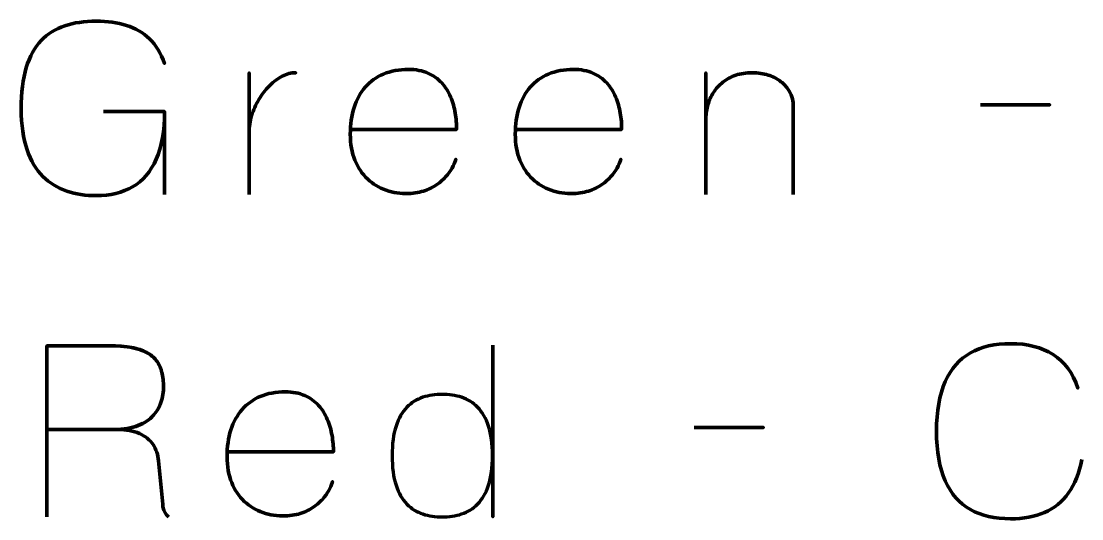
# Model space of a CAD drawing. Header units: centimetres. Extents: x -244 to 242, y -245 to 234.
# Drawn here: x -39.43 to -15.79, y 159.33 to 170.43 of the extents above; entities that cross this region are included whole.
import ezdxf

# ---------------------------------------------------------------- set-up
doc = ezdxf.new("R2010")
doc.units = ezdxf.units.CM
doc.header["$MEASUREMENT"] = 0
doc.layers.add('Layer 1', color=7, linetype='Continuous')

msp = doc.modelspace()

# ---------------------------------------------------------------- linework, layer by layer
at = {"layer": 'Layer 1', "color": 30, "lineweight": 211}
for points, knots in [([(-37.59229, 168.41517), (-37.59229, 168.41517), (-36.23233, 168.41517), (-36.23233, 168.41517), (-36.23233, 168.41517), (-36.23409, 167.98214), (-36.29583, 167.62672), (-36.4193, 167.34978), (-36.4193, 167.34978), (-36.54278, 167.07197), (-36.7174, 166.86736), (-36.94494, 166.73419), (-36.94494, 166.73419), (-37.17248, 166.6019), (-37.44236, 166.53575), (-37.75633, 166.53663), (-37.75633, 166.53663), (-37.99181, 166.53575), (-38.21053, 166.56838), (-38.4125, 166.63629), (-38.4125, 166.63629), (-38.61446, 166.70332), (-38.79174, 166.81268), (-38.94343, 166.96349), (-38.94343, 166.96349), (-39.09512, 167.11431), (-39.21419, 167.31363), (-39.29885, 167.56145), (-39.29885, 167.56145), (-39.38352, 167.80928), (-39.42674, 168.11355), (-39.4285, 168.47338), (-39.4285, 168.47338), (-39.42762, 168.83498), (-39.38969, 169.14013), (-39.31473, 169.39061), (-39.31473, 169.39061), (-39.23888, 169.6402), (-39.12952, 169.84128), (-38.98488, 169.99386), (-38.98488, 169.99386), (-38.84112, 170.14555), (-38.66562, 170.25579), (-38.45924, 170.32459), (-38.45924, 170.32459), (-38.25287, 170.39338), (-38.01915, 170.42689), (-37.75633, 170.42601), (-37.75633, 170.42601), (-37.50674, 170.42689), (-37.28273, 170.39602), (-37.08341, 170.3334), (-37.08341, 170.3334), (-36.88409, 170.27079), (-36.71299, 170.17024), (-36.57012, 170.03178), (-36.57012, 170.03178), (-36.42636, 169.89331), (-36.31435, 169.71075), (-36.23233, 169.48409), (-36.23233, 169.48409), (-36.31435, 169.71075), (-36.42636, 169.89331), (-36.57012, 170.03178), (-36.57012, 170.03178), (-36.71299, 170.17024), (-36.88409, 170.27079), (-37.08341, 170.3334), (-37.08341, 170.3334), (-37.28273, 170.39602), (-37.50674, 170.42689), (-37.75633, 170.42601), (-37.75633, 170.42601), (-38.01915, 170.42689), (-38.25287, 170.39338), (-38.45924, 170.32459), (-38.45924, 170.32459), (-38.66562, 170.25579), (-38.84112, 170.14555), (-38.98488, 169.99386), (-38.98488, 169.99386), (-39.12952, 169.84128), (-39.23888, 169.6402), (-39.31473, 169.39061), (-39.31473, 169.39061), (-39.38969, 169.14013), (-39.42762, 168.83498), (-39.4285, 168.47338), (-39.4285, 168.47338), (-39.42674, 168.11355), (-39.38352, 167.80928), (-39.29885, 167.56145), (-39.29885, 167.56145), (-39.21419, 167.31363), (-39.09512, 167.11431), (-38.94343, 166.96349), (-38.94343, 166.96349), (-38.79174, 166.81268), (-38.61446, 166.70332), (-38.4125, 166.63629), (-38.4125, 166.63629), (-38.21053, 166.56838), (-37.99181, 166.53575), (-37.75633, 166.53663), (-37.75633, 166.53663), (-37.44236, 166.53575), (-37.17248, 166.6019), (-36.94494, 166.73419), (-36.94494, 166.73419), (-36.7174, 166.86736), (-36.54278, 167.07197), (-36.4193, 167.34978), (-36.4193, 167.34978), (-36.29583, 167.62672), (-36.23409, 167.98214), (-36.23233, 168.41517), (-36.23233, 168.41517), (-36.23233, 168.41517), (-37.59229, 168.41517), (-37.59229, 168.41517)], [0, 0, 0, 0, 0.03333333, 0.03333333, 0.03333333, 0.03333333, 0.06666667, 0.06666667, 0.06666667, 0.06666667, 0.1, 0.1, 0.1, 0.1, 0.13333333, 0.13333333, 0.13333333, 0.13333333, 0.16666667, 0.16666667, 0.16666667, 0.16666667, 0.2, 0.2, 0.2, 0.2, 0.23333333, 0.23333333, 0.23333333, 0.23333333, 0.26666667, 0.26666667, 0.26666667, 0.26666667, 0.3, 0.3, 0.3, 0.3, 0.33333333, 0.33333333, 0.33333333, 0.33333333, 0.36666667, 0.36666667, 0.36666667, 0.36666667, 0.4, 0.4, 0.4, 0.4, 0.43333333, 0.43333333, 0.43333333, 0.43333333, 0.46666667, 0.46666667, 0.46666667, 0.46666667, 0.5, 0.5, 0.5, 0.5, 0.53333333, 0.53333333, 0.53333333, 0.53333333, 0.56666667, 0.56666667, 0.56666667, 0.56666667, 0.6, 0.6, 0.6, 0.6, 0.63333333, 0.63333333, 0.63333333, 0.63333333, 0.66666667, 0.66666667, 0.66666667, 0.66666667, 0.7, 0.7, 0.7, 0.7, 0.73333333, 0.73333333, 0.73333333, 0.73333333, 0.76666667, 0.76666667, 0.76666667, 0.76666667, 0.8, 0.8, 0.8, 0.8, 0.83333333, 0.83333333, 0.83333333, 0.83333333, 0.86666667, 0.86666667, 0.86666667, 0.86666667, 0.9, 0.9, 0.9, 0.9, 0.93333333, 0.93333333, 0.93333333, 0.93333333, 0.96666667, 0.96666667, 0.96666667, 0.96666667, 1, 1, 1, 1]), ([(-34.34849, 167.94951), (-34.35114, 168.0721), (-34.33262, 168.19645), (-34.29381, 168.32169), (-34.29381, 168.32169), (-34.25501, 168.44692), (-34.20121, 168.56687), (-34.13242, 168.68152), (-34.13242, 168.68152), (-34.06274, 168.79617), (-33.98337, 168.8976), (-33.89341, 168.98756), (-33.89341, 168.98756), (-33.80433, 169.07752), (-33.70908, 169.14807), (-33.60942, 169.20011), (-33.60942, 169.20011), (-33.50976, 169.25214), (-33.41099, 169.27772), (-33.31133, 169.27772), (-33.31133, 169.27772), (-33.41099, 169.27772), (-33.50976, 169.25214), (-33.60942, 169.20011), (-33.60942, 169.20011), (-33.70908, 169.14807), (-33.80433, 169.07752), (-33.89341, 168.98756), (-33.89341, 168.98756), (-33.98337, 168.8976), (-34.06274, 168.79617), (-34.13242, 168.68152), (-34.13242, 168.68152), (-34.20121, 168.56687), (-34.25501, 168.44692), (-34.29381, 168.32169), (-34.29381, 168.32169), (-34.33262, 168.19645), (-34.35114, 168.0721), (-34.34849, 167.94951)], [0, 0, 0, 0, 0.1, 0.1, 0.1, 0.1, 0.2, 0.2, 0.2, 0.2, 0.3, 0.3, 0.3, 0.3, 0.4, 0.4, 0.4, 0.4, 0.5, 0.5, 0.5, 0.5, 0.6, 0.6, 0.6, 0.6, 0.7, 0.7, 0.7, 0.7, 0.8, 0.8, 0.8, 0.8, 0.9, 0.9, 0.9, 0.9, 1, 1, 1, 1]), ([(-34.34849, 166.56309), (-34.34849, 166.56309), (-34.34849, 169.27772), (-34.34849, 169.27772), (-34.34849, 169.27772), (-34.34849, 169.27772), (-34.34849, 166.56309), (-34.34849, 166.56309)], [0, 0, 0, 0, 0.5, 0.5, 0.5, 0.5, 1, 1, 1, 1]), ([(-32.08895, 168.01301), (-32.08895, 168.01301), (-29.72357, 168.01301), (-29.72357, 168.01301), (-29.72357, 168.01301), (-29.72269, 168.13207), (-29.73327, 168.2529), (-29.75444, 168.37813), (-29.75444, 168.37813), (-29.77561, 168.50249), (-29.81088, 168.62243), (-29.85939, 168.73797), (-29.85939, 168.73797), (-29.9079, 168.8535), (-29.97404, 168.95757), (-30.05606, 169.04929), (-30.05606, 169.04929), (-30.13897, 169.1419), (-30.24127, 169.2151), (-30.36298, 169.2689), (-30.36298, 169.2689), (-30.48469, 169.3227), (-30.63021, 169.35092), (-30.79778, 169.3518), (-30.79778, 169.3518), (-31.0068, 169.35092), (-31.19201, 169.31652), (-31.35341, 169.24861), (-31.35341, 169.24861), (-31.51392, 169.1807), (-31.64974, 169.08369), (-31.7591, 168.95669), (-31.7591, 168.95669), (-31.86934, 168.83057), (-31.95313, 168.67799), (-32.00957, 168.50161), (-32.00957, 168.50161), (-32.06602, 168.32433), (-32.09424, 168.1259), (-32.09424, 167.90717), (-32.09424, 167.90717), (-32.09336, 167.68757), (-32.05808, 167.49354), (-31.99105, 167.32685), (-31.99105, 167.32685), (-31.92314, 167.16017), (-31.82966, 167.01994), (-31.70971, 166.90881), (-31.70971, 166.90881), (-31.59065, 166.79681), (-31.45307, 166.71302), (-31.29696, 166.65834), (-31.29696, 166.65834), (-31.14174, 166.60366), (-30.97505, 166.57897), (-30.79778, 166.58426), (-30.79778, 166.58426), (-30.65579, 166.58955), (-30.52967, 166.61248), (-30.41943, 166.65305), (-30.41943, 166.65305), (-30.30918, 166.6945), (-30.21305, 166.74565), (-30.13103, 166.80739), (-30.13103, 166.80739), (-30.04989, 166.86912), (-29.98198, 166.93439), (-29.9273, 167.00318), (-29.9273, 167.00318), (-29.87262, 167.07197), (-29.83029, 167.13724), (-29.8003, 167.19897), (-29.8003, 167.19897), (-29.77031, 167.25983), (-29.75179, 167.31098), (-29.74474, 167.35155), (-29.74474, 167.35155), (-29.75179, 167.31098), (-29.77031, 167.25983), (-29.8003, 167.19897), (-29.8003, 167.19897), (-29.83029, 167.13724), (-29.87262, 167.07197), (-29.9273, 167.00318), (-29.9273, 167.00318), (-29.98198, 166.93439), (-30.04989, 166.86912), (-30.13103, 166.80739), (-30.13103, 166.80739), (-30.21305, 166.74565), (-30.30918, 166.6945), (-30.41943, 166.65305), (-30.41943, 166.65305), (-30.52967, 166.61248), (-30.65579, 166.58955), (-30.79778, 166.58426), (-30.79778, 166.58426), (-30.97505, 166.57897), (-31.14174, 166.60366), (-31.29696, 166.65834), (-31.29696, 166.65834), (-31.45307, 166.71302), (-31.59065, 166.79681), (-31.70971, 166.90881), (-31.70971, 166.90881), (-31.82966, 167.01994), (-31.92314, 167.16017), (-31.99105, 167.32685), (-31.99105, 167.32685), (-32.05808, 167.49354), (-32.09336, 167.68757), (-32.09424, 167.90717), (-32.09424, 167.90717), (-32.09424, 168.1259), (-32.06602, 168.32433), (-32.00957, 168.50161), (-32.00957, 168.50161), (-31.95313, 168.67799), (-31.86934, 168.83057), (-31.7591, 168.95669), (-31.7591, 168.95669), (-31.64974, 169.08369), (-31.51392, 169.1807), (-31.35341, 169.24861), (-31.35341, 169.24861), (-31.19201, 169.31652), (-31.0068, 169.35092), (-30.79778, 169.3518), (-30.79778, 169.3518), (-30.63021, 169.35092), (-30.48469, 169.3227), (-30.36298, 169.2689), (-30.36298, 169.2689), (-30.24127, 169.2151), (-30.13897, 169.1419), (-30.05606, 169.04929), (-30.05606, 169.04929), (-29.97404, 168.95757), (-29.9079, 168.8535), (-29.85939, 168.73797), (-29.85939, 168.73797), (-29.81088, 168.62243), (-29.77561, 168.50249), (-29.75444, 168.37813), (-29.75444, 168.37813), (-29.73327, 168.2529), (-29.72269, 168.13207), (-29.72357, 168.01301), (-29.72357, 168.01301), (-29.72357, 168.01301), (-32.08895, 168.01301), (-32.08895, 168.01301)], [0, 0, 0, 0, 0.02631579, 0.02631579, 0.02631579, 0.02631579, 0.05263158, 0.05263158, 0.05263158, 0.05263158, 0.07894737, 0.07894737, 0.07894737, 0.07894737, 0.10526316, 0.10526316, 0.10526316, 0.10526316, 0.13157895, 0.13157895, 0.13157895, 0.13157895, 0.15789474, 0.15789474, 0.15789474, 0.15789474, 0.18421053, 0.18421053, 0.18421053, 0.18421053, 0.21052632, 0.21052632, 0.21052632, 0.21052632, 0.23684211, 0.23684211, 0.23684211, 0.23684211, 0.26315789, 0.26315789, 0.26315789, 0.26315789, 0.28947368, 0.28947368, 0.28947368, 0.28947368, 0.31578947, 0.31578947, 0.31578947, 0.31578947, 0.34210526, 0.34210526, 0.34210526, 0.34210526, 0.36842105, 0.36842105, 0.36842105, 0.36842105, 0.39473684, 0.39473684, 0.39473684, 0.39473684, 0.42105263, 0.42105263, 0.42105263, 0.42105263, 0.44736842, 0.44736842, 0.44736842, 0.44736842, 0.47368421, 0.47368421, 0.47368421, 0.47368421, 0.5, 0.5, 0.5, 0.5, 0.52631579, 0.52631579, 0.52631579, 0.52631579, 0.55263158, 0.55263158, 0.55263158, 0.55263158, 0.57894737, 0.57894737, 0.57894737, 0.57894737, 0.60526316, 0.60526316, 0.60526316, 0.60526316, 0.63157895, 0.63157895, 0.63157895, 0.63157895, 0.65789474, 0.65789474, 0.65789474, 0.65789474, 0.68421053, 0.68421053, 0.68421053, 0.68421053, 0.71052632, 0.71052632, 0.71052632, 0.71052632, 0.73684211, 0.73684211, 0.73684211, 0.73684211, 0.76315789, 0.76315789, 0.76315789, 0.76315789, 0.78947368, 0.78947368, 0.78947368, 0.78947368, 0.81578947, 0.81578947, 0.81578947, 0.81578947, 0.84210526, 0.84210526, 0.84210526, 0.84210526, 0.86842105, 0.86842105, 0.86842105, 0.86842105, 0.89473684, 0.89473684, 0.89473684, 0.89473684, 0.92105263, 0.92105263, 0.92105263, 0.92105263, 0.94736842, 0.94736842, 0.94736842, 0.94736842, 0.97368421, 0.97368421, 0.97368421, 0.97368421, 1, 1, 1, 1]), ([(-28.41124, 168.01301), (-28.41124, 168.01301), (-26.04586, 168.01301), (-26.04586, 168.01301), (-26.04586, 168.01301), (-26.04498, 168.13207), (-26.05556, 168.2529), (-26.07673, 168.37813), (-26.07673, 168.37813), (-26.0979, 168.50249), (-26.13317, 168.62243), (-26.18168, 168.73797), (-26.18168, 168.73797), (-26.23019, 168.8535), (-26.29633, 168.95757), (-26.37835, 169.04929), (-26.37835, 169.04929), (-26.46126, 169.1419), (-26.56356, 169.2151), (-26.68527, 169.2689), (-26.68527, 169.2689), (-26.80698, 169.3227), (-26.9525, 169.35092), (-27.12007, 169.3518), (-27.12007, 169.3518), (-27.32909, 169.35092), (-27.5143, 169.31652), (-27.6757, 169.24861), (-27.6757, 169.24861), (-27.83621, 169.1807), (-27.97203, 169.08369), (-28.08139, 168.95669), (-28.08139, 168.95669), (-28.19163, 168.83057), (-28.27542, 168.67799), (-28.33186, 168.50161), (-28.33186, 168.50161), (-28.38831, 168.32433), (-28.41653, 168.1259), (-28.41653, 167.90717), (-28.41653, 167.90717), (-28.41565, 167.68757), (-28.38037, 167.49354), (-28.31334, 167.32685), (-28.31334, 167.32685), (-28.24543, 167.16017), (-28.15195, 167.01994), (-28.032, 166.90881), (-28.032, 166.90881), (-27.91294, 166.79681), (-27.77536, 166.71302), (-27.61925, 166.65834), (-27.61925, 166.65834), (-27.46403, 166.60366), (-27.29734, 166.57897), (-27.12007, 166.58426), (-27.12007, 166.58426), (-26.97808, 166.58955), (-26.85196, 166.61248), (-26.74172, 166.65305), (-26.74172, 166.65305), (-26.63147, 166.6945), (-26.53534, 166.74565), (-26.45332, 166.80739), (-26.45332, 166.80739), (-26.37218, 166.86912), (-26.30427, 166.93439), (-26.24959, 167.00318), (-26.24959, 167.00318), (-26.19491, 167.07197), (-26.15258, 167.13724), (-26.12259, 167.19897), (-26.12259, 167.19897), (-26.0926, 167.25983), (-26.07408, 167.31098), (-26.06703, 167.35155), (-26.06703, 167.35155), (-26.07408, 167.31098), (-26.0926, 167.25983), (-26.12259, 167.19897), (-26.12259, 167.19897), (-26.15258, 167.13724), (-26.19491, 167.07197), (-26.24959, 167.00318), (-26.24959, 167.00318), (-26.30427, 166.93439), (-26.37218, 166.86912), (-26.45332, 166.80739), (-26.45332, 166.80739), (-26.53534, 166.74565), (-26.63147, 166.6945), (-26.74172, 166.65305), (-26.74172, 166.65305), (-26.85196, 166.61248), (-26.97808, 166.58955), (-27.12007, 166.58426), (-27.12007, 166.58426), (-27.29734, 166.57897), (-27.46403, 166.60366), (-27.61925, 166.65834), (-27.61925, 166.65834), (-27.77536, 166.71302), (-27.91294, 166.79681), (-28.032, 166.90881), (-28.032, 166.90881), (-28.15195, 167.01994), (-28.24543, 167.16017), (-28.31334, 167.32685), (-28.31334, 167.32685), (-28.38037, 167.49354), (-28.41565, 167.68757), (-28.41653, 167.90717), (-28.41653, 167.90717), (-28.41653, 168.1259), (-28.38831, 168.32433), (-28.33186, 168.50161), (-28.33186, 168.50161), (-28.27542, 168.67799), (-28.19163, 168.83057), (-28.08139, 168.95669), (-28.08139, 168.95669), (-27.97203, 169.08369), (-27.83621, 169.1807), (-27.6757, 169.24861), (-27.6757, 169.24861), (-27.5143, 169.31652), (-27.32909, 169.35092), (-27.12007, 169.3518), (-27.12007, 169.3518), (-26.9525, 169.35092), (-26.80698, 169.3227), (-26.68527, 169.2689), (-26.68527, 169.2689), (-26.56356, 169.2151), (-26.46126, 169.1419), (-26.37835, 169.04929), (-26.37835, 169.04929), (-26.29633, 168.95757), (-26.23019, 168.8535), (-26.18168, 168.73797), (-26.18168, 168.73797), (-26.13317, 168.62243), (-26.0979, 168.50249), (-26.07673, 168.37813), (-26.07673, 168.37813), (-26.05556, 168.2529), (-26.04498, 168.13207), (-26.04586, 168.01301), (-26.04586, 168.01301), (-26.04586, 168.01301), (-28.41124, 168.01301), (-28.41124, 168.01301)], [0, 0, 0, 0, 0.02631579, 0.02631579, 0.02631579, 0.02631579, 0.05263158, 0.05263158, 0.05263158, 0.05263158, 0.07894737, 0.07894737, 0.07894737, 0.07894737, 0.10526316, 0.10526316, 0.10526316, 0.10526316, 0.13157895, 0.13157895, 0.13157895, 0.13157895, 0.15789474, 0.15789474, 0.15789474, 0.15789474, 0.18421053, 0.18421053, 0.18421053, 0.18421053, 0.21052632, 0.21052632, 0.21052632, 0.21052632, 0.23684211, 0.23684211, 0.23684211, 0.23684211, 0.26315789, 0.26315789, 0.26315789, 0.26315789, 0.28947368, 0.28947368, 0.28947368, 0.28947368, 0.31578947, 0.31578947, 0.31578947, 0.31578947, 0.34210526, 0.34210526, 0.34210526, 0.34210526, 0.36842105, 0.36842105, 0.36842105, 0.36842105, 0.39473684, 0.39473684, 0.39473684, 0.39473684, 0.42105263, 0.42105263, 0.42105263, 0.42105263, 0.44736842, 0.44736842, 0.44736842, 0.44736842, 0.47368421, 0.47368421, 0.47368421, 0.47368421, 0.5, 0.5, 0.5, 0.5, 0.52631579, 0.52631579, 0.52631579, 0.52631579, 0.55263158, 0.55263158, 0.55263158, 0.55263158, 0.57894737, 0.57894737, 0.57894737, 0.57894737, 0.60526316, 0.60526316, 0.60526316, 0.60526316, 0.63157895, 0.63157895, 0.63157895, 0.63157895, 0.65789474, 0.65789474, 0.65789474, 0.65789474, 0.68421053, 0.68421053, 0.68421053, 0.68421053, 0.71052632, 0.71052632, 0.71052632, 0.71052632, 0.73684211, 0.73684211, 0.73684211, 0.73684211, 0.76315789, 0.76315789, 0.76315789, 0.76315789, 0.78947368, 0.78947368, 0.78947368, 0.78947368, 0.81578947, 0.81578947, 0.81578947, 0.81578947, 0.84210526, 0.84210526, 0.84210526, 0.84210526, 0.86842105, 0.86842105, 0.86842105, 0.86842105, 0.89473684, 0.89473684, 0.89473684, 0.89473684, 0.92105263, 0.92105263, 0.92105263, 0.92105263, 0.94736842, 0.94736842, 0.94736842, 0.94736842, 0.97368421, 0.97368421, 0.97368421, 0.97368421, 1, 1, 1, 1]), ([(-22.21998, 166.56309), (-22.21998, 166.56397), (-22.21998, 166.58955), (-22.21998, 166.63982), (-22.21998, 166.63982), (-22.21998, 166.68921), (-22.21998, 166.75712), (-22.21998, 166.84267), (-22.21998, 166.84267), (-22.21998, 166.9291), (-22.21998, 167.02611), (-22.21998, 167.13547), (-22.21998, 167.13547), (-22.21998, 167.24395), (-22.21998, 167.35772), (-22.21998, 167.47767), (-22.21998, 167.47767), (-22.21998, 167.59673), (-22.21998, 167.71403), (-22.21998, 167.83044), (-22.21998, 167.83044), (-22.21998, 167.94686), (-22.21998, 168.05622), (-22.21998, 168.15676), (-22.21998, 168.15676), (-22.21998, 168.25819), (-22.21998, 168.34462), (-22.21998, 168.41782), (-22.21998, 168.41782), (-22.21998, 168.49014), (-22.21998, 168.54217), (-22.21998, 168.57392), (-22.21998, 168.57392), (-22.21998, 168.62331), (-22.22969, 168.67888), (-22.25085, 168.73973), (-22.25085, 168.73973), (-22.27114, 168.80147), (-22.30377, 168.8632), (-22.34875, 168.92494), (-22.34875, 168.92494), (-22.39373, 168.98756), (-22.45105, 169.04488), (-22.52249, 169.0978), (-22.52249, 169.0978), (-22.59481, 169.15072), (-22.68124, 169.19305), (-22.78178, 169.22568), (-22.78178, 169.22568), (-22.88321, 169.25831), (-23.00139, 169.27595), (-23.13544, 169.27772), (-23.13544, 169.27772), (-23.27126, 169.27772), (-23.39385, 169.2592), (-23.50321, 169.22215), (-23.50321, 169.22215), (-23.61258, 169.18423), (-23.70871, 169.1322), (-23.79161, 169.06605), (-23.79161, 169.06605), (-23.87451, 168.9999), (-23.94331, 168.92406), (-23.99887, 168.83763), (-23.99887, 168.83763), (-24.05531, 168.75208), (-24.09676, 168.66124), (-24.12499, 168.56422), (-24.12499, 168.56422), (-24.15321, 168.46809), (-24.16732, 168.3702), (-24.16732, 168.2723), (-24.16732, 168.2723), (-24.16732, 168.3702), (-24.15321, 168.46809), (-24.12499, 168.56422), (-24.12499, 168.56422), (-24.09676, 168.66124), (-24.05531, 168.75208), (-23.99887, 168.83763), (-23.99887, 168.83763), (-23.94331, 168.92406), (-23.87451, 168.9999), (-23.79161, 169.06605), (-23.79161, 169.06605), (-23.70871, 169.1322), (-23.61258, 169.18423), (-23.50321, 169.22215), (-23.50321, 169.22215), (-23.39385, 169.2592), (-23.27126, 169.27772), (-23.13544, 169.27772), (-23.13544, 169.27772), (-23.00139, 169.27595), (-22.88321, 169.25831), (-22.78178, 169.22568), (-22.78178, 169.22568), (-22.68124, 169.19305), (-22.59481, 169.15072), (-22.52249, 169.0978), (-22.52249, 169.0978), (-22.45105, 169.04488), (-22.39373, 168.98756), (-22.34875, 168.92494), (-22.34875, 168.92494), (-22.30377, 168.8632), (-22.27114, 168.80147), (-22.25085, 168.73973), (-22.25085, 168.73973), (-22.22969, 168.67888), (-22.21998, 168.62331), (-22.21998, 168.57392), (-22.21998, 168.57392), (-22.21998, 168.54217), (-22.21998, 168.49014), (-22.21998, 168.41782), (-22.21998, 168.41782), (-22.21998, 168.34462), (-22.21998, 168.25819), (-22.21998, 168.15676), (-22.21998, 168.15676), (-22.21998, 168.05622), (-22.21998, 167.94686), (-22.21998, 167.83044), (-22.21998, 167.83044), (-22.21998, 167.71403), (-22.21998, 167.59673), (-22.21998, 167.47767), (-22.21998, 167.47767), (-22.21998, 167.35772), (-22.21998, 167.24395), (-22.21998, 167.13547), (-22.21998, 167.13547), (-22.21998, 167.02611), (-22.21998, 166.9291), (-22.21998, 166.84267), (-22.21998, 166.84267), (-22.21998, 166.75712), (-22.21998, 166.68921), (-22.21998, 166.63982), (-22.21998, 166.63982), (-22.21998, 166.58955), (-22.21998, 166.56397), (-22.21998, 166.56309)], [0, 0, 0, 0, 0.02777778, 0.02777778, 0.02777778, 0.02777778, 0.05555556, 0.05555556, 0.05555556, 0.05555556, 0.08333333, 0.08333333, 0.08333333, 0.08333333, 0.11111111, 0.11111111, 0.11111111, 0.11111111, 0.13888889, 0.13888889, 0.13888889, 0.13888889, 0.16666667, 0.16666667, 0.16666667, 0.16666667, 0.19444444, 0.19444444, 0.19444444, 0.19444444, 0.22222222, 0.22222222, 0.22222222, 0.22222222, 0.25, 0.25, 0.25, 0.25, 0.27777778, 0.27777778, 0.27777778, 0.27777778, 0.30555556, 0.30555556, 0.30555556, 0.30555556, 0.33333333, 0.33333333, 0.33333333, 0.33333333, 0.36111111, 0.36111111, 0.36111111, 0.36111111, 0.38888889, 0.38888889, 0.38888889, 0.38888889, 0.41666667, 0.41666667, 0.41666667, 0.41666667, 0.44444444, 0.44444444, 0.44444444, 0.44444444, 0.47222222, 0.47222222, 0.47222222, 0.47222222, 0.5, 0.5, 0.5, 0.5, 0.52777778, 0.52777778, 0.52777778, 0.52777778, 0.55555556, 0.55555556, 0.55555556, 0.55555556, 0.58333333, 0.58333333, 0.58333333, 0.58333333, 0.61111111, 0.61111111, 0.61111111, 0.61111111, 0.63888889, 0.63888889, 0.63888889, 0.63888889, 0.66666667, 0.66666667, 0.66666667, 0.66666667, 0.69444444, 0.69444444, 0.69444444, 0.69444444, 0.72222222, 0.72222222, 0.72222222, 0.72222222, 0.75, 0.75, 0.75, 0.75, 0.77777778, 0.77777778, 0.77777778, 0.77777778, 0.80555556, 0.80555556, 0.80555556, 0.80555556, 0.83333333, 0.83333333, 0.83333333, 0.83333333, 0.86111111, 0.86111111, 0.86111111, 0.86111111, 0.88888889, 0.88888889, 0.88888889, 0.88888889, 0.91666667, 0.91666667, 0.91666667, 0.91666667, 0.94444444, 0.94444444, 0.94444444, 0.94444444, 0.97222222, 0.97222222, 0.97222222, 0.97222222, 1, 1, 1, 1]), ([(-24.16732, 166.56309), (-24.16732, 166.56309), (-24.16732, 169.27772), (-24.16732, 169.27772), (-24.16732, 169.27772), (-24.16732, 169.27772), (-24.16732, 166.56309), (-24.16732, 166.56309)], [0, 0, 0, 0, 0.5, 0.5, 0.5, 0.5, 1, 1, 1, 1]), ([(-18.04486, 168.55805), (-18.04486, 168.55805), (-16.50498, 168.55805), (-16.50498, 168.55805), (-16.50498, 168.55805), (-16.50498, 168.55805), (-18.04486, 168.55805), (-18.04486, 168.55805)], [0, 0, 0, 0, 0.5, 0.5, 0.5, 0.5, 1, 1, 1, 1]), ([(-36.23233, 166.56309), (-36.23233, 166.56309), (-36.23233, 168.41517), (-36.23233, 168.41517), (-36.23233, 168.41517), (-36.23233, 168.41517), (-36.23233, 166.56309), (-36.23233, 166.56309)], [0, 0, 0, 0, 0.5, 0.5, 0.5, 0.5, 1, 1, 1, 1]), ([(-38.857, 159.37171), (-38.857, 159.37171), (-38.857, 163.187), (-38.857, 163.187), (-38.857, 163.187), (-38.857, 163.187), (-37.46529, 163.187), (-37.46529, 163.187), (-37.46529, 163.187), (-37.27126, 163.187), (-37.10546, 163.17377), (-36.96876, 163.1482), (-36.96876, 163.1482), (-36.83117, 163.12262), (-36.7174, 163.08558), (-36.62744, 163.03707), (-36.62744, 163.03707), (-36.53748, 162.98857), (-36.46693, 162.92948), (-36.41489, 162.8598), (-36.41489, 162.8598), (-36.36198, 162.79101), (-36.32494, 162.71252), (-36.30112, 162.62521), (-36.30112, 162.62521), (-36.27731, 162.53789), (-36.2632, 162.44352), (-36.25879, 162.34034), (-36.25879, 162.34034), (-36.25262, 162.21069), (-36.26673, 162.08545), (-36.30024, 161.96463), (-36.30024, 161.96463), (-36.33464, 161.84292), (-36.39373, 161.73444), (-36.47751, 161.63743), (-36.47751, 161.63743), (-36.56218, 161.54041), (-36.67595, 161.46368), (-36.82059, 161.40636), (-36.82059, 161.40636), (-36.96523, 161.34991), (-37.14426, 161.31993), (-37.35946, 161.31904), (-37.35946, 161.31904), (-37.35946, 161.31904), (-38.857, 161.31904), (-38.857, 161.31904), (-38.857, 161.31904), (-38.857, 161.31904), (-37.35946, 161.31904), (-37.35946, 161.31904), (-37.35946, 161.31904), (-37.14867, 161.31993), (-36.9714, 161.34991), (-36.82764, 161.40636), (-36.82764, 161.40636), (-36.68389, 161.46368), (-36.56923, 161.54041), (-36.48369, 161.63743), (-36.48369, 161.63743), (-36.39814, 161.73444), (-36.33816, 161.84292), (-36.30289, 161.96463), (-36.30289, 161.96463), (-36.26761, 162.08545), (-36.25262, 162.21069), (-36.25879, 162.34034), (-36.25879, 162.34034), (-36.26408, 162.4691), (-36.28613, 162.58552), (-36.32494, 162.68959), (-36.32494, 162.68959), (-36.36286, 162.79277), (-36.42636, 162.88185), (-36.51455, 162.95593), (-36.51455, 162.95593), (-36.60275, 163.03002), (-36.72446, 163.08734), (-36.8788, 163.12703), (-36.8788, 163.12703), (-37.03314, 163.16672), (-37.22893, 163.187), (-37.46529, 163.187), (-37.46529, 163.187), (-37.46529, 163.187), (-38.857, 163.187), (-38.857, 163.187), (-38.857, 163.187), (-38.857, 163.187), (-38.857, 159.37171), (-38.857, 159.37171)], [0, 0, 0, 0, 0.04347826, 0.04347826, 0.04347826, 0.04347826, 0.08695652, 0.08695652, 0.08695652, 0.08695652, 0.13043478, 0.13043478, 0.13043478, 0.13043478, 0.17391304, 0.17391304, 0.17391304, 0.17391304, 0.2173913, 0.2173913, 0.2173913, 0.2173913, 0.26086957, 0.26086957, 0.26086957, 0.26086957, 0.30434783, 0.30434783, 0.30434783, 0.30434783, 0.34782609, 0.34782609, 0.34782609, 0.34782609, 0.39130435, 0.39130435, 0.39130435, 0.39130435, 0.43478261, 0.43478261, 0.43478261, 0.43478261, 0.47826087, 0.47826087, 0.47826087, 0.47826087, 0.52173913, 0.52173913, 0.52173913, 0.52173913, 0.56521739, 0.56521739, 0.56521739, 0.56521739, 0.60869565, 0.60869565, 0.60869565, 0.60869565, 0.65217391, 0.65217391, 0.65217391, 0.65217391, 0.69565217, 0.69565217, 0.69565217, 0.69565217, 0.73913043, 0.73913043, 0.73913043, 0.73913043, 0.7826087, 0.7826087, 0.7826087, 0.7826087, 0.82608696, 0.82608696, 0.82608696, 0.82608696, 0.86956522, 0.86956522, 0.86956522, 0.86956522, 0.91304348, 0.91304348, 0.91304348, 0.91304348, 0.95652174, 0.95652174, 0.95652174, 0.95652174, 1, 1, 1, 1]), ([(-28.91924, 163.19759), (-28.91924, 163.19759), (-28.91924, 159.37171), (-28.91924, 159.37171), (-28.91924, 159.37171), (-28.91924, 159.37171), (-28.91924, 163.19759), (-28.91924, 163.19759)], [0, 0, 0, 0, 0.5, 0.5, 0.5, 0.5, 1, 1, 1, 1]), ([(-15.79062, 160.65229), (-15.84706, 160.34979), (-15.94584, 160.1002), (-16.08431, 159.9044), (-16.08431, 159.9044), (-16.22365, 159.70949), (-16.40181, 159.56486), (-16.61876, 159.47049), (-16.61876, 159.47049), (-16.83484, 159.37612), (-17.08884, 159.32849), (-17.37812, 159.32938), (-17.37812, 159.32938), (-17.73001, 159.32849), (-18.02899, 159.3964), (-18.27417, 159.53487), (-18.27417, 159.53487), (-18.51936, 159.67245), (-18.70633, 159.885), (-18.83509, 160.1734), (-18.83509, 160.1734), (-18.96386, 160.46179), (-19.02824, 160.83133), (-19.02912, 161.282), (-19.02912, 161.282), (-19.02824, 161.73091), (-18.96386, 162.09957), (-18.83509, 162.38796), (-18.83509, 162.38796), (-18.70633, 162.67636), (-18.51936, 162.88979), (-18.27417, 163.02825), (-18.27417, 163.02825), (-18.02899, 163.16672), (-17.73001, 163.23551), (-17.37812, 163.23463), (-17.37812, 163.23463), (-17.00153, 163.23551), (-16.68579, 163.15525), (-16.43179, 162.99386), (-16.43179, 162.99386), (-16.17867, 162.83246), (-15.99258, 162.58287), (-15.87528, 162.24509), (-15.87528, 162.24509), (-15.99258, 162.58287), (-16.17867, 162.83246), (-16.43179, 162.99386), (-16.43179, 162.99386), (-16.68579, 163.15525), (-17.00153, 163.23551), (-17.37812, 163.23463), (-17.37812, 163.23463), (-17.73001, 163.23551), (-18.02899, 163.16672), (-18.27417, 163.02825), (-18.27417, 163.02825), (-18.51936, 162.88979), (-18.70633, 162.67636), (-18.83509, 162.38796), (-18.83509, 162.38796), (-18.96386, 162.09957), (-19.02824, 161.73091), (-19.02912, 161.282), (-19.02912, 161.282), (-19.02824, 160.83133), (-18.96386, 160.46179), (-18.83509, 160.1734), (-18.83509, 160.1734), (-18.70633, 159.885), (-18.51936, 159.67245), (-18.27417, 159.53487), (-18.27417, 159.53487), (-18.02899, 159.3964), (-17.73001, 159.32849), (-17.37812, 159.32938), (-17.37812, 159.32938), (-17.08884, 159.32849), (-16.83484, 159.37612), (-16.61876, 159.47049), (-16.61876, 159.47049), (-16.40181, 159.56486), (-16.22365, 159.70949), (-16.08431, 159.9044), (-16.08431, 159.9044), (-15.94584, 160.1002), (-15.84706, 160.34979), (-15.79062, 160.65229)], [0, 0, 0, 0, 0.04545455, 0.04545455, 0.04545455, 0.04545455, 0.09090909, 0.09090909, 0.09090909, 0.09090909, 0.13636364, 0.13636364, 0.13636364, 0.13636364, 0.18181818, 0.18181818, 0.18181818, 0.18181818, 0.22727273, 0.22727273, 0.22727273, 0.22727273, 0.27272727, 0.27272727, 0.27272727, 0.27272727, 0.31818182, 0.31818182, 0.31818182, 0.31818182, 0.36363636, 0.36363636, 0.36363636, 0.36363636, 0.40909091, 0.40909091, 0.40909091, 0.40909091, 0.45454545, 0.45454545, 0.45454545, 0.45454545, 0.5, 0.5, 0.5, 0.5, 0.54545455, 0.54545455, 0.54545455, 0.54545455, 0.59090909, 0.59090909, 0.59090909, 0.59090909, 0.63636364, 0.63636364, 0.63636364, 0.63636364, 0.68181818, 0.68181818, 0.68181818, 0.68181818, 0.72727273, 0.72727273, 0.72727273, 0.72727273, 0.77272727, 0.77272727, 0.77272727, 0.77272727, 0.81818182, 0.81818182, 0.81818182, 0.81818182, 0.86363636, 0.86363636, 0.86363636, 0.86363636, 0.90909091, 0.90909091, 0.90909091, 0.90909091, 0.95454545, 0.95454545, 0.95454545, 0.95454545, 1, 1, 1, 1]), ([(-34.83533, 160.82163), (-34.83533, 160.82163), (-32.46995, 160.82163), (-32.46995, 160.82163), (-32.46995, 160.82163), (-32.46907, 160.94069), (-32.47965, 161.06152), (-32.50082, 161.18675), (-32.50082, 161.18675), (-32.52199, 161.31111), (-32.55726, 161.43105), (-32.60577, 161.54659), (-32.60577, 161.54659), (-32.65428, 161.66212), (-32.72042, 161.76619), (-32.80244, 161.85791), (-32.80244, 161.85791), (-32.88535, 161.95052), (-32.98765, 162.02372), (-33.10936, 162.07752), (-33.10936, 162.07752), (-33.23107, 162.13132), (-33.37659, 162.15954), (-33.54416, 162.16042), (-33.54416, 162.16042), (-33.75318, 162.15954), (-33.93839, 162.12514), (-34.09979, 162.05723), (-34.09979, 162.05723), (-34.2603, 161.98932), (-34.39612, 161.89231), (-34.50548, 161.76531), (-34.50548, 161.76531), (-34.61572, 161.63919), (-34.69951, 161.48661), (-34.75595, 161.31023), (-34.75595, 161.31023), (-34.8124, 161.13295), (-34.84062, 160.93452), (-34.84062, 160.71579), (-34.84062, 160.71579), (-34.83974, 160.49619), (-34.80446, 160.30216), (-34.73743, 160.13547), (-34.73743, 160.13547), (-34.66952, 159.96879), (-34.57604, 159.82856), (-34.45609, 159.71743), (-34.45609, 159.71743), (-34.33703, 159.60543), (-34.19945, 159.52164), (-34.04334, 159.46696), (-34.04334, 159.46696), (-33.88812, 159.41228), (-33.72143, 159.38759), (-33.54416, 159.39288), (-33.54416, 159.39288), (-33.40217, 159.39817), (-33.27605, 159.4211), (-33.16581, 159.46167), (-33.16581, 159.46167), (-33.05556, 159.50312), (-32.95943, 159.55427), (-32.87741, 159.61601), (-32.87741, 159.61601), (-32.79627, 159.67774), (-32.72836, 159.74301), (-32.67368, 159.8118), (-32.67368, 159.8118), (-32.619, 159.88059), (-32.57667, 159.94586), (-32.54668, 160.00759), (-32.54668, 160.00759), (-32.51669, 160.06845), (-32.49817, 160.1196), (-32.49112, 160.16017), (-32.49112, 160.16017), (-32.49817, 160.1196), (-32.51669, 160.06845), (-32.54668, 160.00759), (-32.54668, 160.00759), (-32.57667, 159.94586), (-32.619, 159.88059), (-32.67368, 159.8118), (-32.67368, 159.8118), (-32.72836, 159.74301), (-32.79627, 159.67774), (-32.87741, 159.61601), (-32.87741, 159.61601), (-32.95943, 159.55427), (-33.05556, 159.50312), (-33.16581, 159.46167), (-33.16581, 159.46167), (-33.27605, 159.4211), (-33.40217, 159.39817), (-33.54416, 159.39288), (-33.54416, 159.39288), (-33.72143, 159.38759), (-33.88812, 159.41228), (-34.04334, 159.46696), (-34.04334, 159.46696), (-34.19945, 159.52164), (-34.33703, 159.60543), (-34.45609, 159.71743), (-34.45609, 159.71743), (-34.57604, 159.82856), (-34.66952, 159.96879), (-34.73743, 160.13547), (-34.73743, 160.13547), (-34.80446, 160.30216), (-34.83974, 160.49619), (-34.84062, 160.71579), (-34.84062, 160.71579), (-34.84062, 160.93452), (-34.8124, 161.13295), (-34.75595, 161.31023), (-34.75595, 161.31023), (-34.69951, 161.48661), (-34.61572, 161.63919), (-34.50548, 161.76531), (-34.50548, 161.76531), (-34.39612, 161.89231), (-34.2603, 161.98932), (-34.09979, 162.05723), (-34.09979, 162.05723), (-33.93839, 162.12514), (-33.75318, 162.15954), (-33.54416, 162.16042), (-33.54416, 162.16042), (-33.37659, 162.15954), (-33.23107, 162.13132), (-33.10936, 162.07752), (-33.10936, 162.07752), (-32.98765, 162.02372), (-32.88535, 161.95052), (-32.80244, 161.85791), (-32.80244, 161.85791), (-32.72042, 161.76619), (-32.65428, 161.66212), (-32.60577, 161.54659), (-32.60577, 161.54659), (-32.55726, 161.43105), (-32.52199, 161.31111), (-32.50082, 161.18675), (-32.50082, 161.18675), (-32.47965, 161.06152), (-32.46907, 160.94069), (-32.46995, 160.82163), (-32.46995, 160.82163), (-32.46995, 160.82163), (-34.83533, 160.82163), (-34.83533, 160.82163)], [0, 0, 0, 0, 0.02631579, 0.02631579, 0.02631579, 0.02631579, 0.05263158, 0.05263158, 0.05263158, 0.05263158, 0.07894737, 0.07894737, 0.07894737, 0.07894737, 0.10526316, 0.10526316, 0.10526316, 0.10526316, 0.13157895, 0.13157895, 0.13157895, 0.13157895, 0.15789474, 0.15789474, 0.15789474, 0.15789474, 0.18421053, 0.18421053, 0.18421053, 0.18421053, 0.21052632, 0.21052632, 0.21052632, 0.21052632, 0.23684211, 0.23684211, 0.23684211, 0.23684211, 0.26315789, 0.26315789, 0.26315789, 0.26315789, 0.28947368, 0.28947368, 0.28947368, 0.28947368, 0.31578947, 0.31578947, 0.31578947, 0.31578947, 0.34210526, 0.34210526, 0.34210526, 0.34210526, 0.36842105, 0.36842105, 0.36842105, 0.36842105, 0.39473684, 0.39473684, 0.39473684, 0.39473684, 0.42105263, 0.42105263, 0.42105263, 0.42105263, 0.44736842, 0.44736842, 0.44736842, 0.44736842, 0.47368421, 0.47368421, 0.47368421, 0.47368421, 0.5, 0.5, 0.5, 0.5, 0.52631579, 0.52631579, 0.52631579, 0.52631579, 0.55263158, 0.55263158, 0.55263158, 0.55263158, 0.57894737, 0.57894737, 0.57894737, 0.57894737, 0.60526316, 0.60526316, 0.60526316, 0.60526316, 0.63157895, 0.63157895, 0.63157895, 0.63157895, 0.65789474, 0.65789474, 0.65789474, 0.65789474, 0.68421053, 0.68421053, 0.68421053, 0.68421053, 0.71052632, 0.71052632, 0.71052632, 0.71052632, 0.73684211, 0.73684211, 0.73684211, 0.73684211, 0.76315789, 0.76315789, 0.76315789, 0.76315789, 0.78947368, 0.78947368, 0.78947368, 0.78947368, 0.81578947, 0.81578947, 0.81578947, 0.81578947, 0.84210526, 0.84210526, 0.84210526, 0.84210526, 0.86842105, 0.86842105, 0.86842105, 0.86842105, 0.89473684, 0.89473684, 0.89473684, 0.89473684, 0.92105263, 0.92105263, 0.92105263, 0.92105263, 0.94736842, 0.94736842, 0.94736842, 0.94736842, 0.97368421, 0.97368421, 0.97368421, 0.97368421, 1, 1, 1, 1]), ([(-30.04637, 162.10221), (-29.89203, 162.10309), (-29.74739, 162.08193), (-29.61245, 162.03783), (-29.61245, 162.03783), (-29.47751, 161.99373), (-29.35845, 161.91965), (-29.25526, 161.81646), (-29.25526, 161.81646), (-29.15208, 161.71327), (-29.07182, 161.57304), (-29.01361, 161.39666), (-29.01361, 161.39666), (-28.9554, 161.22027), (-28.92542, 161.00066), (-28.92453, 160.73696), (-28.92453, 160.73696), (-28.92542, 160.47326), (-28.9554, 160.25365), (-29.01361, 160.07727), (-29.01361, 160.07727), (-29.07182, 159.90088), (-29.15208, 159.76065), (-29.25526, 159.65746), (-29.25526, 159.65746), (-29.35845, 159.55427), (-29.47751, 159.48019), (-29.61245, 159.43609), (-29.61245, 159.43609), (-29.74739, 159.39199), (-29.89203, 159.37083), (-30.04637, 159.37171), (-30.04637, 159.37171), (-30.20071, 159.37083), (-30.34535, 159.39199), (-30.4794, 159.43609), (-30.4794, 159.43609), (-30.61434, 159.48019), (-30.73252, 159.55427), (-30.83483, 159.65746), (-30.83483, 159.65746), (-30.93713, 159.76065), (-31.01739, 159.90088), (-31.07472, 160.07727), (-31.07472, 160.07727), (-31.13292, 160.25365), (-31.16203, 160.47326), (-31.16291, 160.73696), (-31.16291, 160.73696), (-31.16203, 161.00066), (-31.13292, 161.22027), (-31.07472, 161.39666), (-31.07472, 161.39666), (-31.01739, 161.57304), (-30.93713, 161.71327), (-30.83483, 161.81646), (-30.83483, 161.81646), (-30.73252, 161.91965), (-30.61434, 161.99373), (-30.4794, 162.03783), (-30.4794, 162.03783), (-30.34535, 162.08193), (-30.20071, 162.10309), (-30.04637, 162.10221)], [0, 0, 0, 0, 0.0625, 0.0625, 0.0625, 0.0625, 0.125, 0.125, 0.125, 0.125, 0.1875, 0.1875, 0.1875, 0.1875, 0.25, 0.25, 0.25, 0.25, 0.3125, 0.3125, 0.3125, 0.3125, 0.375, 0.375, 0.375, 0.375, 0.4375, 0.4375, 0.4375, 0.4375, 0.5, 0.5, 0.5, 0.5, 0.5625, 0.5625, 0.5625, 0.5625, 0.625, 0.625, 0.625, 0.625, 0.6875, 0.6875, 0.6875, 0.6875, 0.75, 0.75, 0.75, 0.75, 0.8125, 0.8125, 0.8125, 0.8125, 0.875, 0.875, 0.875, 0.875, 0.9375, 0.9375, 0.9375, 0.9375, 1, 1, 1, 1]), ([(-30.04637, 162.10221), (-29.89203, 162.10309), (-29.74739, 162.08193), (-29.61245, 162.03783), (-29.61245, 162.03783), (-29.47751, 161.99373), (-29.35845, 161.91965), (-29.25526, 161.81646), (-29.25526, 161.81646), (-29.15208, 161.71327), (-29.07182, 161.57304), (-29.01361, 161.39666), (-29.01361, 161.39666), (-28.9554, 161.22027), (-28.92542, 161.00066), (-28.92453, 160.73696), (-28.92453, 160.73696), (-28.92542, 160.47326), (-28.9554, 160.25365), (-29.01361, 160.07727), (-29.01361, 160.07727), (-29.07182, 159.90088), (-29.15208, 159.76065), (-29.25526, 159.65746), (-29.25526, 159.65746), (-29.35845, 159.55427), (-29.47751, 159.48019), (-29.61245, 159.43609), (-29.61245, 159.43609), (-29.74739, 159.39199), (-29.89203, 159.37083), (-30.04637, 159.37171), (-30.04637, 159.37171), (-30.20071, 159.37083), (-30.34535, 159.39199), (-30.4794, 159.43609), (-30.4794, 159.43609), (-30.61434, 159.48019), (-30.73252, 159.55427), (-30.83483, 159.65746), (-30.83483, 159.65746), (-30.93713, 159.76065), (-31.01739, 159.90088), (-31.07472, 160.07727), (-31.07472, 160.07727), (-31.13292, 160.25365), (-31.16203, 160.47326), (-31.16291, 160.73696), (-31.16291, 160.73696), (-31.16203, 161.00066), (-31.13292, 161.22027), (-31.07472, 161.39666), (-31.07472, 161.39666), (-31.01739, 161.57304), (-30.93713, 161.71327), (-30.83483, 161.81646), (-30.83483, 161.81646), (-30.73252, 161.91965), (-30.61434, 161.99373), (-30.4794, 162.03783), (-30.4794, 162.03783), (-30.34535, 162.08193), (-30.20071, 162.10309), (-30.04637, 162.10221)], [0, 0, 0, 0, 0.0625, 0.0625, 0.0625, 0.0625, 0.125, 0.125, 0.125, 0.125, 0.1875, 0.1875, 0.1875, 0.1875, 0.25, 0.25, 0.25, 0.25, 0.3125, 0.3125, 0.3125, 0.3125, 0.375, 0.375, 0.375, 0.375, 0.4375, 0.4375, 0.4375, 0.4375, 0.5, 0.5, 0.5, 0.5, 0.5625, 0.5625, 0.5625, 0.5625, 0.625, 0.625, 0.625, 0.625, 0.6875, 0.6875, 0.6875, 0.6875, 0.75, 0.75, 0.75, 0.75, 0.8125, 0.8125, 0.8125, 0.8125, 0.875, 0.875, 0.875, 0.875, 0.9375, 0.9375, 0.9375, 0.9375, 1, 1, 1, 1]), ([(-36.14237, 159.37171), (-36.17765, 159.39729), (-36.20411, 159.42815), (-36.22351, 159.46431), (-36.22351, 159.46431), (-36.24291, 159.50047), (-36.25614, 159.53663), (-36.26408, 159.57191), (-36.26408, 159.57191), (-36.27114, 159.60631), (-36.27466, 159.63541), (-36.27466, 159.65746), (-36.27466, 159.65746), (-36.27466, 159.65746), (-36.36991, 160.62054), (-36.36991, 160.62054), (-36.36991, 160.62054), (-36.3805, 160.75901), (-36.42107, 160.88072), (-36.49074, 160.98479), (-36.49074, 160.98479), (-36.5613, 161.08974), (-36.66184, 161.17088), (-36.79413, 161.22997), (-36.79413, 161.22997), (-36.92554, 161.28818), (-37.08958, 161.31816), (-37.28537, 161.31904), (-37.28537, 161.31904), (-37.08958, 161.31816), (-36.92554, 161.28818), (-36.79413, 161.22997), (-36.79413, 161.22997), (-36.66184, 161.17088), (-36.5613, 161.08974), (-36.49074, 160.98479), (-36.49074, 160.98479), (-36.42107, 160.88072), (-36.3805, 160.75901), (-36.36991, 160.62054), (-36.36991, 160.62054), (-36.36991, 160.62054), (-36.27466, 159.65746), (-36.27466, 159.65746), (-36.27466, 159.65746), (-36.27466, 159.63541), (-36.27114, 159.60631), (-36.26408, 159.57191), (-36.26408, 159.57191), (-36.25614, 159.53663), (-36.24291, 159.50047), (-36.22351, 159.46431), (-36.22351, 159.46431), (-36.20411, 159.42815), (-36.17765, 159.39729), (-36.14237, 159.37171)], [0, 0, 0, 0, 0.07142857, 0.07142857, 0.07142857, 0.07142857, 0.14285714, 0.14285714, 0.14285714, 0.14285714, 0.21428571, 0.21428571, 0.21428571, 0.21428571, 0.28571429, 0.28571429, 0.28571429, 0.28571429, 0.35714286, 0.35714286, 0.35714286, 0.35714286, 0.42857143, 0.42857143, 0.42857143, 0.42857143, 0.5, 0.5, 0.5, 0.5, 0.57142857, 0.57142857, 0.57142857, 0.57142857, 0.64285714, 0.64285714, 0.64285714, 0.64285714, 0.71428571, 0.71428571, 0.71428571, 0.71428571, 0.78571429, 0.78571429, 0.78571429, 0.78571429, 0.85714286, 0.85714286, 0.85714286, 0.85714286, 0.92857143, 0.92857143, 0.92857143, 0.92857143, 1, 1, 1, 1]), ([(-24.42662, 161.36667), (-24.42662, 161.36667), (-22.88674, 161.36667), (-22.88674, 161.36667), (-22.88674, 161.36667), (-22.88674, 161.36667), (-24.42662, 161.36667), (-24.42662, 161.36667)], [0, 0, 0, 0, 0.5, 0.5, 0.5, 0.5, 1, 1, 1, 1])]:
    msp.add_open_spline(points, degree=3, knots=knots, dxfattribs=at)

doc.saveas('drawing.dxf')
